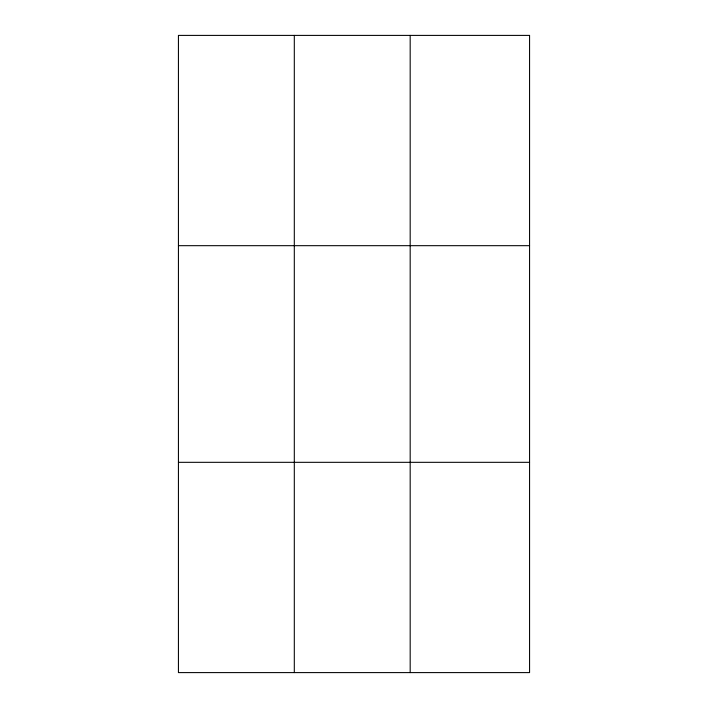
<?xml version="1.0" encoding="UTF-8"?>
<svg xmlns="http://www.w3.org/2000/svg" width="708" height="708" viewBox="0 0 708 708"><rect width="100%" height="100%" fill="white"/><g stroke="black" fill="none" stroke-linecap="round" stroke-linejoin="round"><path stroke-width="1.06" d="M294.307 35.4L294.307 672.6M410.18 35.4L410.18 672.6M178.434 245.676L529.566 245.676M178.434 462.324L529.566 462.324M529.566 35.4L529.566 672.6L178.434 672.6L178.434 35.4L529.566 35.4"/></g></svg>
